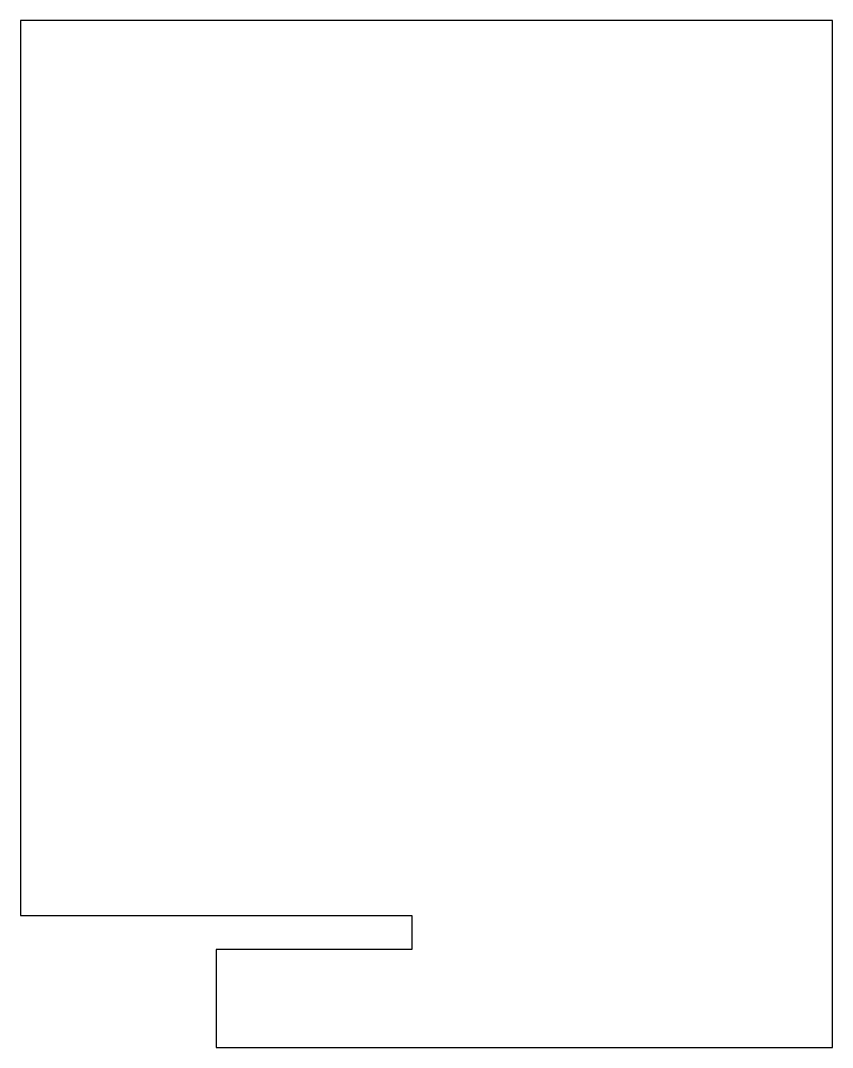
# Model space of a CAD drawing. Extents: x -18 to 65, y -105 to 0.
import ezdxf

# ---------------------------------------------------------------- set-up
doc = ezdxf.new("R2010")
doc.units = 0
doc.layers.get('0').update_dxf_attribs({"linetype": 'continuous'})

# ---------------------------------------------------------------- blocks, each defined once
blk = doc.blocks.new('EXTRUDE')
at = {"color": 7}
for p, q in [((-18, 0), (-18, -91.5)), ((65, 0), (-18, 0)), ((65, -105), (65, 0)), ((-18, -91.5), (22, -91.5)), ((22, -91.5), (22, -95)), ((22, -95), (2, -95)), ((2, -95), (2, -105)), ((2, -105), (65, -105))]:
    blk.add_line(p, q, dxfattribs=at)

msp = doc.modelspace()

# ---------------------------------------------------------------- block references
msp.add_blockref('EXTRUDE', (0, 0))

doc.saveas('drawing.dxf')
